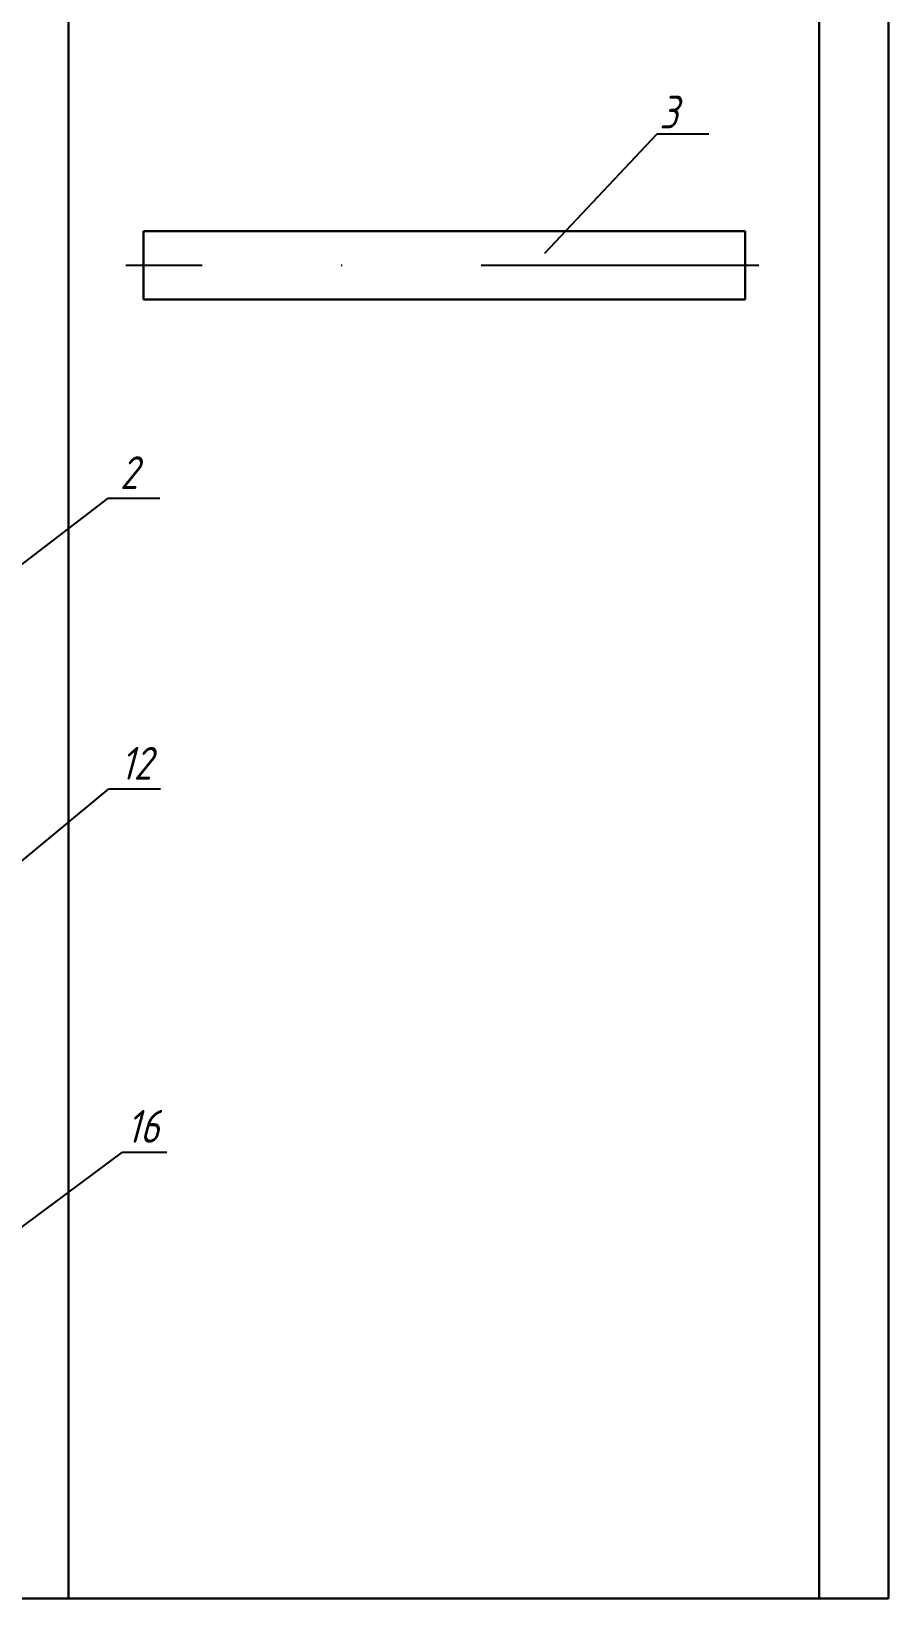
# Model space of a CAD drawing. Header units: millimetres. Extents: x 1012 to 5632, y 4 to 1530.
# Drawn here: x 2198.2 to 2276.6, y 1234.6 to 1377.9 of the extents above; entities that cross this region are included whole.
import ezdxf

# ---------------------------------------------------------------- set-up
doc = ezdxf.new("R2010")
doc.units = ezdxf.units.MM
doc.linetypes.add('DASHDOTX2', pattern=[50.8, 25.4, -12.7, 0, -12.7])
doc.layers.add('ссылки', color=7, linetype='Continuous')
doc.styles.get("Standard").update_dxf_attribs({"font": 'GOST_A.TTF', "width": 0.8, "oblique": 15, "height": 3})

msp = doc.modelspace()

# ---------------------------------------------------------------- linework, layer by layer
at = {"color": 7, "lineweight": 30}
for p, q in [((2201.5922, 1484.5802), (2201.5922, 1234.5802)), ((2270.2427, 1484.5802), (2270.2427, 1234.5802)), ((2276.5922, 1484.5802), (2276.5922, 1234.5802)), ((2263.4604, 1359.6469), (2208.4604, 1359.6469)), ((2208.4604, 1359.6469), (2208.4604, 1353.3969)), ((2263.4604, 1359.6469), (2263.4604, 1353.3969)), ((2263.4604, 1353.3969), (2208.4604, 1353.3969)), ((2201.5922, 1234.5802), (2039.0922, 1234.5802)), ((2201.5922, 1234.5802), (2276.5922, 1234.5802))]:
    msp.add_line(p, q, dxfattribs=at)
at = {"color": 7}
for p, q in [((2245.1628, 1357.6469), (2255.3949, 1368.5051)), ((2260.1541, 1368.5051), (2255.3949, 1368.5051)), ((2182.4335, 1317.7424), (2205.2093, 1335.2103)), ((2209.9685, 1335.2103), (2205.2093, 1335.2103)), ((2176.7342, 1284.9692), (2205.2569, 1308.6298)), ((2210.0161, 1308.6298), (2205.2569, 1308.6298)), ((2178.3216, 1254.429), (2206.5506, 1275.4259)), ((2206.5506, 1275.4259), (2210.5878, 1275.4259))]:
    msp.add_line(p, q, dxfattribs=at)
at = {"color": 7, "linetype": 'DASHDOTX2'}
msp.add_line((2264.7243, 1356.495), (2206.8352, 1356.495), dxfattribs=at)

# ---------------------------------------------------------------- texts
at = {"layer": 'ссылки', "color": 7, "oblique": 15}
for s, p in [('3', (2255.6087, 1369.0379)), ('2', (2206.3001, 1336.0603)), ('12', (2206.3477, 1309.4798)), ('16', (2206.9194, 1276.2759))]:
    msp.add_text(s, height=3, dxfattribs=at).set_placement(p)

doc.saveas('drawing.dxf')
